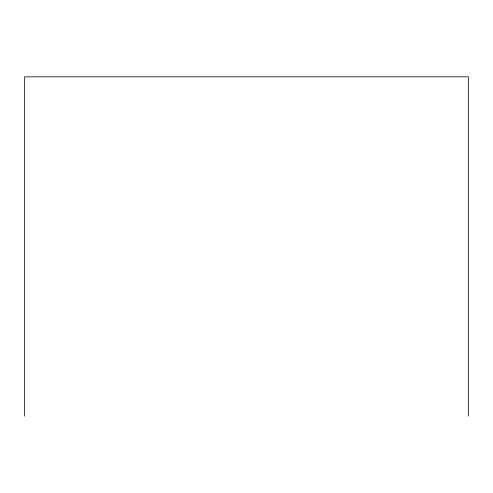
<?xml version="1.0" encoding="UTF-8"?>
<svg xmlns="http://www.w3.org/2000/svg" width="493" height="493" viewBox="0 0 493 493"><rect width="100%" height="100%" fill="white"/><g stroke="black" fill="none" stroke-linecap="round" stroke-linejoin="round"><path stroke-width="0.74" d="M468.35 416.166L468.35 76.834L24.65 76.834L24.65 416.166"/></g></svg>
